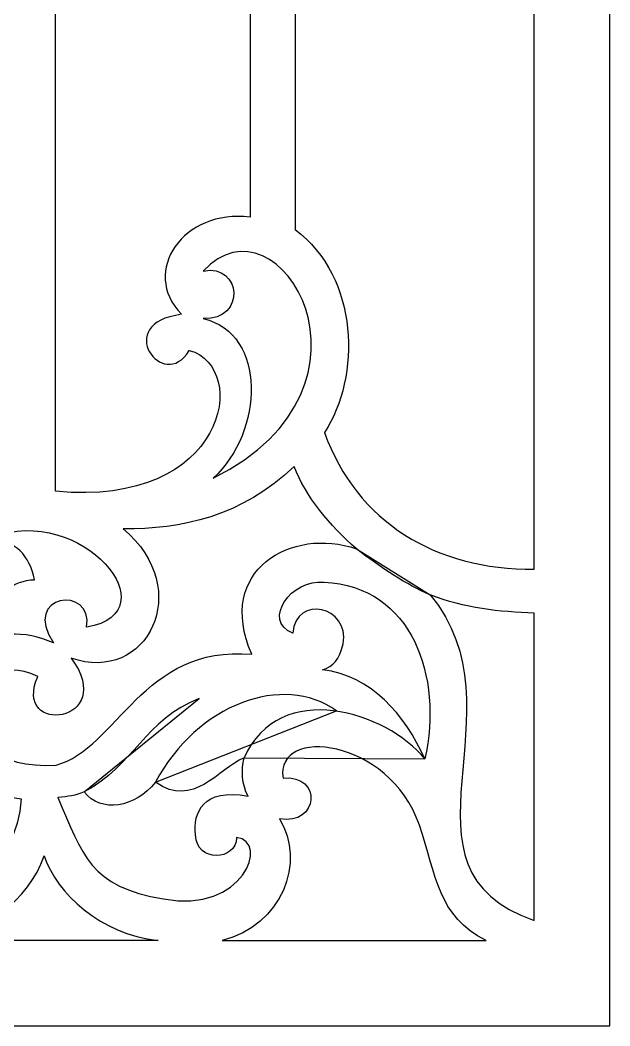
# Model space of a CAD drawing. Header units: centimetres. Extents: x 14.2 to 27.5, y -6 to 9.5.
# Drawn here: x 18.364 to 20.608, y -5.986 to -2.159 of the extents above; entities that cross this region are included whole.
import ezdxf

# ---------------------------------------------------------------- set-up
doc = ezdxf.new("R2010")
doc.units = ezdxf.units.CM
doc.header["$MEASUREMENT"] = 0
doc.layers.add('layer 1', color=7, linetype='Continuous')

msp = doc.modelspace()

# ---------------------------------------------------------------- linework, layer by layer
at = {"layer": 'layer 1', "color": 7}
for points, knots in [([(14.2105, 9.53664), (14.2105, 9.53664), (20.60779, 9.53664), (20.60779, 9.53664), (20.60779, 9.53664), (20.60779, 9.53664), (20.60779, -5.98619), (20.60779, -5.98619), (20.60779, -5.98619), (20.60779, -5.98619), (14.2105, -5.98619), (14.2105, -5.98619), (14.2105, -5.98619), (14.2105, -5.98619), (14.2105, 9.53664), (14.2105, 9.53664)], [0, 0, 0, 0, 0.2, 0.2, 0.2, 0.2, 0.4, 0.4, 0.4, 0.4, 0.6, 0.6, 0.6, 0.6, 1, 1, 1, 1]), ([(18.49812, -1.01902), (18.49812, -1.9857), (18.49812, -2.98529), (18.49812, -3.95197), (18.49812, -3.95197), (19.15012, -4.01511), (19.24053, -3.48047), (19.00713, -3.41575), (19.00713, -3.41575), (18.90957, -3.58047), (18.71123, -3.3122), (18.97811, -3.27857), (18.97811, -3.27857), (18.81846, -3.11502), (18.98664, -2.87649), (19.23893, -2.90878), (19.23893, -2.90878), (19.23893, -1.75462), (19.23893, -0.58448), (19.23893, 0.56968), (19.23893, 0.56968), (19.15674, 0.49034), (19.02234, 0.42884), (18.89645, 0.42196), (18.89645, 0.42196), (19.12663, 0.07725), (18.99619, -0.44282), (18.5205, -0.64267), (18.5205, -0.64267), (18.43906, -0.67944), (18.38854, -0.78494), (18.42009, -0.82811), (18.42009, -0.82811), (18.56763, -0.70098), (18.70127, -0.95004), (18.49812, -1.01902)], [0, 0, 0, 0, 0.1, 0.1, 0.1, 0.1, 0.2, 0.2, 0.2, 0.2, 0.3, 0.3, 0.3, 0.3, 0.4, 0.4, 0.4, 0.4, 0.5, 0.5, 0.5, 0.5, 0.6, 0.6, 0.6, 0.6, 0.7, 0.7, 0.7, 0.7, 0.8, 0.8, 0.8, 0.8, 1, 1, 1, 1]), ([(20.3198, -4.24779), (19.94614, -4.25275), (19.64481, -4.06881), (19.52167, -3.72782), (19.52167, -3.72782), (19.6606, -3.51724), (19.65519, -3.1379), (19.40989, -2.95599), (19.40989, -2.95599), (19.40989, -1.8334), (19.40989, -0.6758), (19.40989, 0.44677), (19.40989, 0.44677), (19.63717, 0.17512), (19.99592, 0.03135), (20.3198, -0.00042), (20.3198, -0.00042), (20.3198, -1.4109), (20.3198, -2.8373), (20.3198, -4.24779)], [0, 0, 0, 0, 0.1666667, 0.1666667, 0.1666667, 0.1666667, 0.3333333, 0.3333333, 0.3333333, 0.3333333, 0.5, 0.5, 0.5, 0.5, 0.6666667, 0.6666667, 0.6666667, 0.6666667, 1, 1, 1, 1]), ([(19.06088, -3.29487), (19.22468, -3.30158), (19.20639, -3.08447), (19.06088, -3.11386), (19.06088, -3.11386), (19.34484, -2.80191), (19.80373, -3.55035), (19.09884, -3.90219), (19.09884, -3.90219), (19.29058, -3.7253), (19.30421, -3.35206), (19.06088, -3.29487)], [0, 0, 0, 0, 0.25, 0.25, 0.25, 0.25, 0.5, 0.5, 0.5, 0.5, 1, 1, 1, 1]), ([(18.75585, -4.09452), (18.97567, -4.09768), (19.20798, -4.04824), (19.40613, -3.85703), (19.40613, -3.85703), (19.4509, -3.9746), (19.54233, -4.08156), (19.64363, -4.17087), (19.64363, -4.17087), (19.39766, -4.08603), (19.10549, -4.25003), (19.24498, -4.57235), (19.24498, -4.57235), (18.8303, -4.53465), (18.73229, -4.93236), (18.50139, -4.99362), (18.50139, -4.99362), (18.03448, -5.02482), (18.14772, -4.51482), (18.4307, -4.65717), (18.4307, -4.65717), (18.33183, -4.88672), (18.73943, -4.83454), (18.55793, -4.58648), (18.55793, -4.58648), (18.8459, -4.68873), (19.03063, -4.32495), (18.75585, -4.09452)], [0, 0, 0, 0, 0.125, 0.125, 0.125, 0.125, 0.25, 0.25, 0.25, 0.25, 0.375, 0.375, 0.375, 0.375, 0.5, 0.5, 0.5, 0.5, 0.625, 0.625, 0.625, 0.625, 0.75, 0.75, 0.75, 0.75, 1, 1, 1, 1]), ([(18.6169, -4.46879), (18.94322, -4.41386), (18.59826, -3.99509), (18.25716, -4.12703), (18.25716, -4.12703), (18.3471, -4.14701), (18.39807, -4.19197), (18.41905, -4.2889), (18.41905, -4.2889), (18.3311, -4.28591), (18.30312, -4.36686), (18.17322, -4.32188), (18.17322, -4.32188), (18.2162, -4.36885), (18.23818, -4.40083), (18.23917, -4.4568), (18.23917, -4.4568), (18.13625, -4.46078), (18.09327, -4.54873), (18.01134, -4.53173), (18.01134, -4.53173), (18.08528, -4.60868), (18.03831, -4.69162), (17.88841, -4.7356), (17.88841, -4.7356), (17.99735, -4.77357), (17.99735, -4.90548), (17.90641, -4.95144), (17.90641, -4.95144), (17.83645, -4.99093), (17.7575, -4.89299), (17.84945, -4.84951), (17.84945, -4.84951), (17.75577, -4.7893), (17.54741, -4.84777), (17.54366, -5.03538), (17.54366, -5.03538), (17.56366, -5.03538), (17.58363, -5.03538), (17.60363, -5.03538), (17.60363, -5.03538), (17.66809, -5.04287), (17.67208, -5.16079), (17.60363, -5.17028), (17.60363, -5.17028), (17.58563, -5.17028), (17.56764, -5.17028), (17.54966, -5.17028), (17.54966, -5.17028), (17.59964, -5.55794), (18.32473, -5.6525), (18.36808, -5.12213), (18.36808, -5.12213), (18.10177, -5.09691), (17.93689, -4.75183), (18.14924, -4.54973), (18.14924, -4.54973), (18.26666, -4.47977), (18.38158, -4.48176), (18.49099, -4.52874), (18.49099, -4.52874), (18.3656, -4.34533), (18.6424, -4.30536), (18.6169, -4.46879)], [0, 0, 0, 0, 0.0588235, 0.0588235, 0.0588235, 0.0588235, 0.1176471, 0.1176471, 0.1176471, 0.1176471, 0.1764706, 0.1764706, 0.1764706, 0.1764706, 0.2352941, 0.2352941, 0.2352941, 0.2352941, 0.2941176, 0.2941176, 0.2941176, 0.2941176, 0.3529412, 0.3529412, 0.3529412, 0.3529412, 0.4117647, 0.4117647, 0.4117647, 0.4117647, 0.4705882, 0.4705882, 0.4705882, 0.4705882, 0.5294118, 0.5294118, 0.5294118, 0.5294118, 0.5882353, 0.5882353, 0.5882353, 0.5882353, 0.6470588, 0.6470588, 0.6470588, 0.6470588, 0.7058824, 0.7058824, 0.7058824, 0.7058824, 0.7647059, 0.7647059, 0.7647059, 0.7647059, 0.8235294, 0.8235294, 0.8235294, 0.8235294, 0.8823529, 0.8823529, 0.8823529, 0.8823529, 1, 1, 1, 1]), ([(19.64363, -4.17087), (19.74044, -4.24652), (19.83423, -4.30712), (19.92362, -4.34574), (19.92362, -4.34574), (19.92362, -4.34574), (19.64363, -4.17087), (19.64363, -4.17087)], [0, 0, 0, 0, 0.3333333, 0.3333333, 0.3333333, 0.3333333, 1, 1, 1, 1]), ([(19.90369, -4.96994), (19.97379, -4.65756), (19.85538, -4.31322), (19.5202, -4.2981), (19.5202, -4.2981), (19.39632, -4.28224), (19.28236, -4.44475), (19.40129, -4.49132), (19.40129, -4.49132), (19.41177, -4.34488), (19.61953, -4.38806), (19.59256, -4.53295), (19.59256, -4.53295), (19.57818, -4.59241), (19.55487, -4.61843), (19.51424, -4.63105), (19.51424, -4.63105), (19.70079, -4.65385), (19.82615, -4.8005), (19.90369, -4.96994)], [0, 0, 0, 0, 0.1666667, 0.1666667, 0.1666667, 0.1666667, 0.3333333, 0.3333333, 0.3333333, 0.3333333, 0.5, 0.5, 0.5, 0.5, 0.6666667, 0.6666667, 0.6666667, 0.6666667, 1, 1, 1, 1]), ([(19.92362, -4.34574), (20.05568, -4.39742), (20.18774, -4.41072), (20.3198, -4.41567), (20.3198, -4.41567), (20.3198, -4.81204), (20.3198, -5.18837), (20.3198, -5.58472), (20.3198, -5.58472), (19.74709, -5.38871), (20.28935, -4.7821), (19.92362, -4.34574)], [0, 0, 0, 0, 0.25, 0.25, 0.25, 0.25, 0.5, 0.5, 0.5, 0.5, 1, 1, 1, 1]), ([(18.87856, -5.05897), (19.03838, -4.76028), (19.365, -4.6425), (19.56741, -4.78726), (19.56741, -4.78726), (19.56741, -4.78726), (18.87856, -5.05897), (18.87856, -5.05897)], [0, 0, 0, 0, 0.3333333, 0.3333333, 0.3333333, 0.3333333, 1, 1, 1, 1]), ([(19.2157, -4.96678), (19.35119, -4.66185), (19.75913, -4.79165), (19.90369, -4.96994), (19.90369, -4.96994), (19.90369, -4.96994), (19.2157, -4.96678), (19.2157, -4.96678)], [0, 0, 0, 0, 0.3333333, 0.3333333, 0.3333333, 0.3333333, 1, 1, 1, 1]), ([(18.60727, -5.09584), (18.79677, -4.99661), (18.83939, -4.8185), (19.04519, -4.74103), (19.04519, -4.74103), (19.04519, -4.74103), (18.60727, -5.09584), (18.60727, -5.09584)], [0, 0, 0, 0, 0.3333333, 0.3333333, 0.3333333, 0.3333333, 1, 1, 1, 1]), ([(19.88315, -5.22238), (19.94736, -5.41496), (19.95367, -5.57022), (20.13653, -5.66113), (20.13653, -5.66113), (19.80355, -5.66113), (19.46515, -5.66113), (19.13218, -5.66113), (19.13218, -5.66113), (19.35996, -5.60386), (19.45327, -5.36237), (19.35051, -5.19861), (19.35051, -5.19861), (19.50022, -5.22471), (19.51502, -5.02971), (19.36416, -5.04304), (19.36416, -5.04304), (19.33369, -4.84488), (19.76615, -4.88867), (19.88315, -5.22238)], [0, 0, 0, 0, 0.1666667, 0.1666667, 0.1666667, 0.1666667, 0.3333333, 0.3333333, 0.3333333, 0.3333333, 0.5, 0.5, 0.5, 0.5, 0.6666667, 0.6666667, 0.6666667, 0.6666667, 1, 1, 1, 1]), ([(19.03066, -5.2588), (19.03492, -5.367), (19.18799, -5.35808), (19.18673, -5.26968), (19.18673, -5.26968), (19.31569, -5.2823), (19.21369, -5.56032), (18.90906, -5.50306), (18.90906, -5.50306), (18.62892, -5.45734), (18.60152, -5.33476), (18.50718, -5.11692), (18.50718, -5.11692), (18.54669, -5.11363), (18.57479, -5.10969), (18.60727, -5.09584), (18.60727, -5.09584), (18.6704, -5.17698), (18.80125, -5.15753), (18.87856, -5.05897), (18.87856, -5.05897), (19.02255, -5.16169), (19.11913, -5.0063), (19.2157, -4.96678), (19.2157, -4.96678), (19.20604, -5.00893), (19.20604, -5.0695), (19.2315, -5.11164), (19.2315, -5.11164), (19.05849, -5.08036), (19.02178, -5.17576), (19.03066, -5.2588)], [0, 0, 0, 0, 0.1111111, 0.1111111, 0.1111111, 0.1111111, 0.2222222, 0.2222222, 0.2222222, 0.2222222, 0.3333333, 0.3333333, 0.3333333, 0.3333333, 0.4444444, 0.4444444, 0.4444444, 0.4444444, 0.5555556, 0.5555556, 0.5555556, 0.5555556, 0.6666667, 0.6666667, 0.6666667, 0.6666667, 0.7777778, 0.7777778, 0.7777778, 0.7777778, 1, 1, 1, 1]), ([(18.88867, -5.66113), (18.66552, -5.63721), (18.50625, -5.48296), (18.45469, -5.33967), (18.45469, -5.33967), (18.3982, -5.50741), (18.22227, -5.63965), (18.03755, -5.66113), (18.03755, -5.66113), (18.30309, -5.66113), (18.62313, -5.66113), (18.88867, -5.66113)], [0, 0, 0, 0, 0.25, 0.25, 0.25, 0.25, 0.5, 0.5, 0.5, 0.5, 1, 1, 1, 1])]:
    msp.add_open_spline(points, degree=3, knots=knots, dxfattribs=at)
at = {"layer": 'layer 1', "color": 250, "lineweight": 9}
for points, knots in [([(14.2105, 9.53664), (14.2105, 9.53664), (20.60779, 9.53664), (20.60779, 9.53664), (20.60779, 9.53664), (20.60779, 9.53664), (20.60779, -5.98619), (20.60779, -5.98619), (20.60779, -5.98619), (20.60779, -5.98619), (14.2105, -5.98619), (14.2105, -5.98619), (14.2105, -5.98619), (14.2105, -5.98619), (14.2105, 9.53664), (14.2105, 9.53664)], [0, 0, 0, 0, 0.2, 0.2, 0.2, 0.2, 0.4, 0.4, 0.4, 0.4, 0.6, 0.6, 0.6, 0.6, 1, 1, 1, 1]), ([(18.49812, -1.01902), (18.49812, -1.9857), (18.49812, -2.98529), (18.49812, -3.95197), (18.49812, -3.95197), (19.15012, -4.01511), (19.24053, -3.48047), (19.00713, -3.41575), (19.00713, -3.41575), (18.90957, -3.58047), (18.71123, -3.3122), (18.97811, -3.27857), (18.97811, -3.27857), (18.81846, -3.11502), (18.98664, -2.87649), (19.23893, -2.90878), (19.23893, -2.90878), (19.23893, -1.75462), (19.23893, -0.58448), (19.23893, 0.56968), (19.23893, 0.56968), (19.15674, 0.49034), (19.02234, 0.42884), (18.89645, 0.42196), (18.89645, 0.42196), (19.12663, 0.07725), (18.99619, -0.44282), (18.5205, -0.64267), (18.5205, -0.64267), (18.43906, -0.67944), (18.38854, -0.78494), (18.42009, -0.82811), (18.42009, -0.82811), (18.56763, -0.70098), (18.70127, -0.95004), (18.49812, -1.01902)], [0, 0, 0, 0, 0.1, 0.1, 0.1, 0.1, 0.2, 0.2, 0.2, 0.2, 0.3, 0.3, 0.3, 0.3, 0.4, 0.4, 0.4, 0.4, 0.5, 0.5, 0.5, 0.5, 0.6, 0.6, 0.6, 0.6, 0.7, 0.7, 0.7, 0.7, 0.8, 0.8, 0.8, 0.8, 1, 1, 1, 1]), ([(20.3198, -4.24779), (19.94614, -4.25275), (19.64481, -4.06881), (19.52167, -3.72782), (19.52167, -3.72782), (19.6606, -3.51724), (19.65519, -3.1379), (19.40989, -2.95599), (19.40989, -2.95599), (19.40989, -1.8334), (19.40989, -0.6758), (19.40989, 0.44677), (19.40989, 0.44677), (19.63717, 0.17512), (19.99592, 0.03135), (20.3198, -0.00042), (20.3198, -0.00042), (20.3198, -1.4109), (20.3198, -2.8373), (20.3198, -4.24779)], [0, 0, 0, 0, 0.1666667, 0.1666667, 0.1666667, 0.1666667, 0.3333333, 0.3333333, 0.3333333, 0.3333333, 0.5, 0.5, 0.5, 0.5, 0.6666667, 0.6666667, 0.6666667, 0.6666667, 1, 1, 1, 1]), ([(19.06088, -3.29487), (19.22468, -3.30158), (19.20639, -3.08447), (19.06088, -3.11386), (19.06088, -3.11386), (19.34484, -2.80191), (19.80373, -3.55035), (19.09884, -3.90219), (19.09884, -3.90219), (19.29058, -3.7253), (19.30421, -3.35206), (19.06088, -3.29487)], [0, 0, 0, 0, 0.25, 0.25, 0.25, 0.25, 0.5, 0.5, 0.5, 0.5, 1, 1, 1, 1]), ([(18.75585, -4.09452), (18.97567, -4.09768), (19.20798, -4.04824), (19.40613, -3.85703), (19.40613, -3.85703), (19.4509, -3.9746), (19.54233, -4.08156), (19.64363, -4.17087), (19.64363, -4.17087), (19.39766, -4.08603), (19.10549, -4.25003), (19.24498, -4.57235), (19.24498, -4.57235), (18.8303, -4.53465), (18.73229, -4.93236), (18.50139, -4.99362), (18.50139, -4.99362), (18.03448, -5.02482), (18.14772, -4.51482), (18.4307, -4.65717), (18.4307, -4.65717), (18.33183, -4.88672), (18.73943, -4.83454), (18.55793, -4.58648), (18.55793, -4.58648), (18.8459, -4.68873), (19.03063, -4.32495), (18.75585, -4.09452)], [0, 0, 0, 0, 0.125, 0.125, 0.125, 0.125, 0.25, 0.25, 0.25, 0.25, 0.375, 0.375, 0.375, 0.375, 0.5, 0.5, 0.5, 0.5, 0.625, 0.625, 0.625, 0.625, 0.75, 0.75, 0.75, 0.75, 1, 1, 1, 1]), ([(18.6169, -4.46879), (18.94322, -4.41386), (18.59826, -3.99509), (18.25716, -4.12703), (18.25716, -4.12703), (18.3471, -4.14701), (18.39807, -4.19197), (18.41905, -4.2889), (18.41905, -4.2889), (18.3311, -4.28591), (18.30312, -4.36686), (18.17322, -4.32188), (18.17322, -4.32188), (18.2162, -4.36885), (18.23818, -4.40083), (18.23917, -4.4568), (18.23917, -4.4568), (18.13625, -4.46078), (18.09327, -4.54873), (18.01134, -4.53173), (18.01134, -4.53173), (18.08528, -4.60868), (18.03831, -4.69162), (17.88841, -4.7356), (17.88841, -4.7356), (17.99735, -4.77357), (17.99735, -4.90548), (17.90641, -4.95144), (17.90641, -4.95144), (17.83645, -4.99093), (17.7575, -4.89299), (17.84945, -4.84951), (17.84945, -4.84951), (17.75577, -4.7893), (17.54741, -4.84777), (17.54366, -5.03538), (17.54366, -5.03538), (17.56366, -5.03538), (17.58363, -5.03538), (17.60363, -5.03538), (17.60363, -5.03538), (17.66809, -5.04287), (17.67208, -5.16079), (17.60363, -5.17028), (17.60363, -5.17028), (17.58563, -5.17028), (17.56764, -5.17028), (17.54966, -5.17028), (17.54966, -5.17028), (17.59964, -5.55794), (18.32473, -5.6525), (18.36808, -5.12213), (18.36808, -5.12213), (18.10177, -5.09691), (17.93689, -4.75183), (18.14924, -4.54973), (18.14924, -4.54973), (18.26666, -4.47977), (18.38158, -4.48176), (18.49099, -4.52874), (18.49099, -4.52874), (18.3656, -4.34533), (18.6424, -4.30536), (18.6169, -4.46879)], [0, 0, 0, 0, 0.0588235, 0.0588235, 0.0588235, 0.0588235, 0.1176471, 0.1176471, 0.1176471, 0.1176471, 0.1764706, 0.1764706, 0.1764706, 0.1764706, 0.2352941, 0.2352941, 0.2352941, 0.2352941, 0.2941176, 0.2941176, 0.2941176, 0.2941176, 0.3529412, 0.3529412, 0.3529412, 0.3529412, 0.4117647, 0.4117647, 0.4117647, 0.4117647, 0.4705882, 0.4705882, 0.4705882, 0.4705882, 0.5294118, 0.5294118, 0.5294118, 0.5294118, 0.5882353, 0.5882353, 0.5882353, 0.5882353, 0.6470588, 0.6470588, 0.6470588, 0.6470588, 0.7058824, 0.7058824, 0.7058824, 0.7058824, 0.7647059, 0.7647059, 0.7647059, 0.7647059, 0.8235294, 0.8235294, 0.8235294, 0.8235294, 0.8823529, 0.8823529, 0.8823529, 0.8823529, 1, 1, 1, 1]), ([(19.90369, -4.96994), (19.97379, -4.65756), (19.85538, -4.31322), (19.5202, -4.2981), (19.5202, -4.2981), (19.39632, -4.28224), (19.28236, -4.44475), (19.40129, -4.49132), (19.40129, -4.49132), (19.41177, -4.34488), (19.61953, -4.38806), (19.59256, -4.53295), (19.59256, -4.53295), (19.57818, -4.59241), (19.55487, -4.61843), (19.51424, -4.63105), (19.51424, -4.63105), (19.70079, -4.65385), (19.82615, -4.8005), (19.90369, -4.96994)], [0, 0, 0, 0, 0.1666667, 0.1666667, 0.1666667, 0.1666667, 0.3333333, 0.3333333, 0.3333333, 0.3333333, 0.5, 0.5, 0.5, 0.5, 0.6666667, 0.6666667, 0.6666667, 0.6666667, 1, 1, 1, 1]), ([(19.92362, -4.34574), (20.05568, -4.39742), (20.18774, -4.41072), (20.3198, -4.41567), (20.3198, -4.41567), (20.3198, -4.81204), (20.3198, -5.18837), (20.3198, -5.58472), (20.3198, -5.58472), (19.74709, -5.38871), (20.28935, -4.7821), (19.92362, -4.34574)], [0, 0, 0, 0, 0.25, 0.25, 0.25, 0.25, 0.5, 0.5, 0.5, 0.5, 1, 1, 1, 1]), ([(19.88315, -5.22238), (19.94736, -5.41496), (19.95367, -5.57022), (20.13653, -5.66113), (20.13653, -5.66113), (19.80355, -5.66113), (19.46515, -5.66113), (19.13218, -5.66113), (19.13218, -5.66113), (19.35996, -5.60386), (19.45327, -5.36237), (19.35051, -5.19861), (19.35051, -5.19861), (19.50022, -5.22471), (19.51502, -5.02971), (19.36416, -5.04304), (19.36416, -5.04304), (19.33369, -4.84488), (19.76615, -4.88867), (19.88315, -5.22238)], [0, 0, 0, 0, 0.1666667, 0.1666667, 0.1666667, 0.1666667, 0.3333333, 0.3333333, 0.3333333, 0.3333333, 0.5, 0.5, 0.5, 0.5, 0.6666667, 0.6666667, 0.6666667, 0.6666667, 1, 1, 1, 1]), ([(19.03066, -5.2588), (19.03492, -5.367), (19.18799, -5.35808), (19.18673, -5.26968), (19.18673, -5.26968), (19.31569, -5.2823), (19.21369, -5.56032), (18.90906, -5.50306), (18.90906, -5.50306), (18.62892, -5.45734), (18.60152, -5.33476), (18.50718, -5.11692), (18.50718, -5.11692), (18.54669, -5.11363), (18.57479, -5.10969), (18.60727, -5.09584), (18.60727, -5.09584), (18.6704, -5.17698), (18.80125, -5.15753), (18.87856, -5.05897), (18.87856, -5.05897), (19.02255, -5.16169), (19.11913, -5.0063), (19.2157, -4.96678), (19.2157, -4.96678), (19.20604, -5.00893), (19.20604, -5.0695), (19.2315, -5.11164), (19.2315, -5.11164), (19.05849, -5.08036), (19.02178, -5.17576), (19.03066, -5.2588)], [0, 0, 0, 0, 0.1111111, 0.1111111, 0.1111111, 0.1111111, 0.2222222, 0.2222222, 0.2222222, 0.2222222, 0.3333333, 0.3333333, 0.3333333, 0.3333333, 0.4444444, 0.4444444, 0.4444444, 0.4444444, 0.5555556, 0.5555556, 0.5555556, 0.5555556, 0.6666667, 0.6666667, 0.6666667, 0.6666667, 0.7777778, 0.7777778, 0.7777778, 0.7777778, 1, 1, 1, 1]), ([(18.88867, -5.66113), (18.66552, -5.63721), (18.50625, -5.48296), (18.45469, -5.33967), (18.45469, -5.33967), (18.3982, -5.50741), (18.22227, -5.63965), (18.03755, -5.66113), (18.03755, -5.66113), (18.30309, -5.66113), (18.62313, -5.66113), (18.88867, -5.66113)], [0, 0, 0, 0, 0.25, 0.25, 0.25, 0.25, 0.5, 0.5, 0.5, 0.5, 1, 1, 1, 1])]:
    msp.add_open_spline(points, degree=3, knots=knots, dxfattribs=at)
for points in [[(19.64363, -4.17087), (19.74044, -4.24652), (19.83423, -4.30712), (19.92362, -4.34574)], [(18.87856, -5.05897), (19.03838, -4.76028), (19.365, -4.6425), (19.56741, -4.78726)], [(19.2157, -4.96678), (19.35119, -4.66185), (19.75913, -4.79165), (19.90369, -4.96994)], [(18.60727, -5.09584), (18.79677, -4.99661), (18.83939, -4.8185), (19.04519, -4.74103)]]:
    msp.add_open_spline(points, degree=3, dxfattribs=at)

doc.saveas('drawing.dxf')
